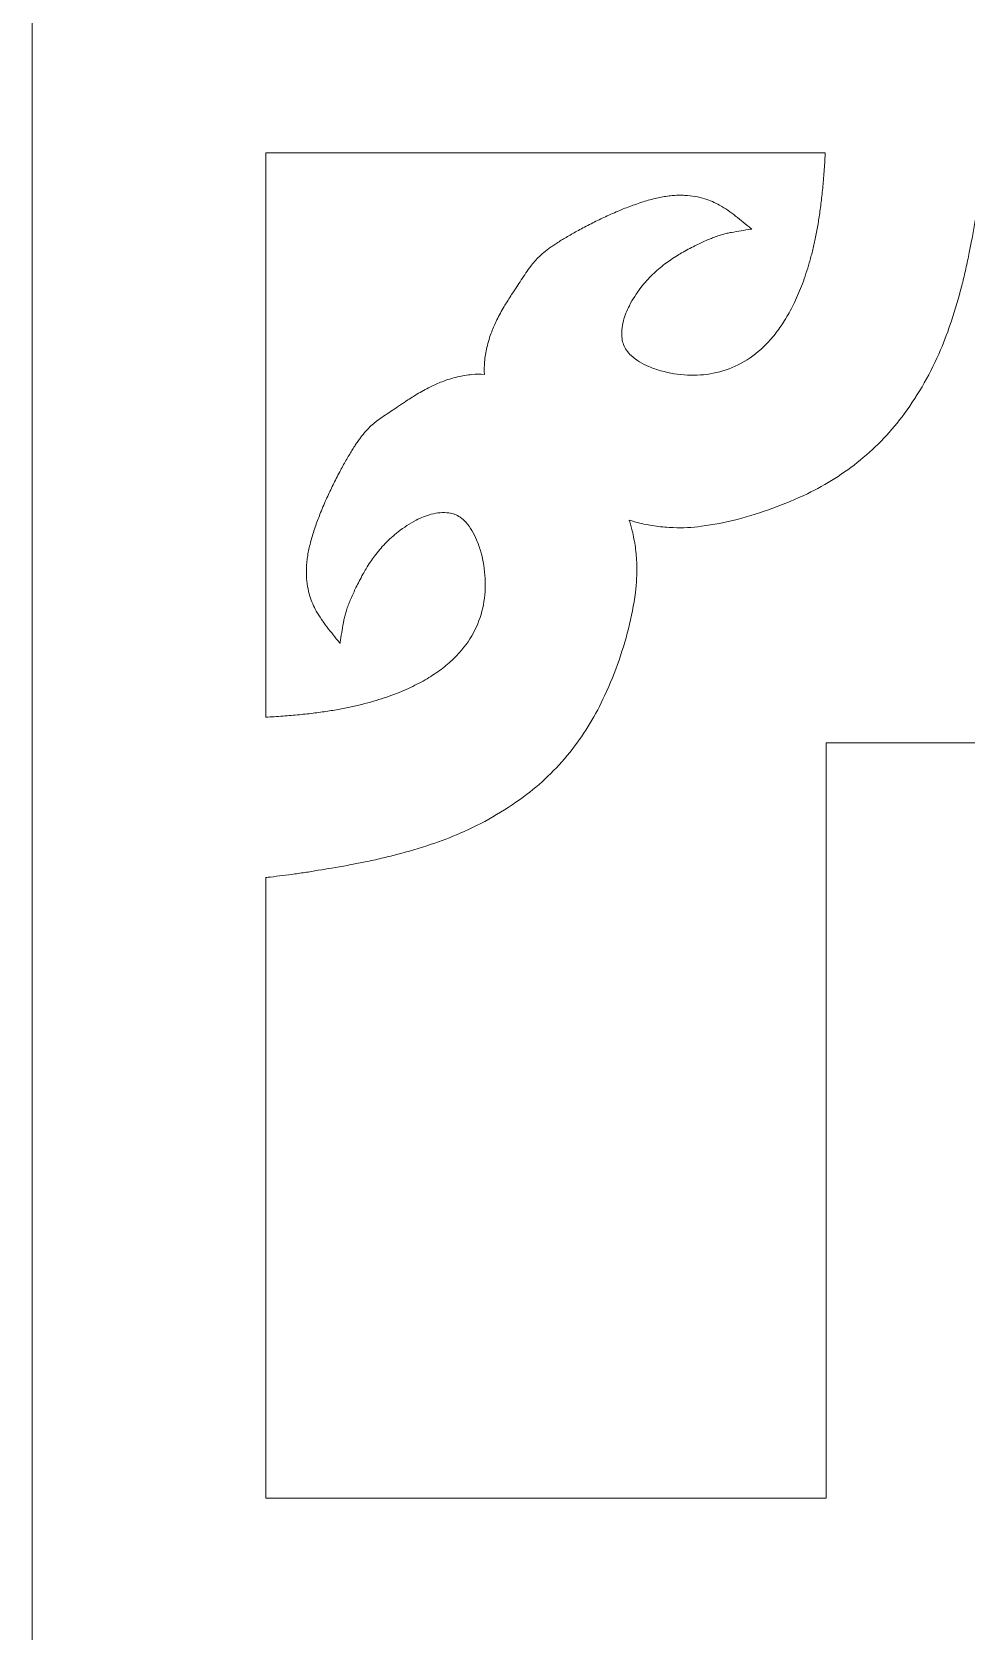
# Model space of a CAD drawing. Header units: centimetres. Extents: x -10 to 9.2, y -12 to 12.7.
# Drawn here: x 0.001 to 1.85, y -8.722 to -5.557 of the extents above; entities that cross this region are included whole.
import ezdxf

# ---------------------------------------------------------------- set-up
doc = ezdxf.new("R2010")
doc.units = ezdxf.units.CM
doc.header["$MEASUREMENT"] = 0
doc.layers.add('layer 1', color=7, linetype='Continuous')

msp = doc.modelspace()

# ---------------------------------------------------------------- linework, layer by layer
at = {"layer": 'layer 1', "color": 242, "lineweight": 9}
for points, knots in [([(9.19904, 12.67695), (9.19904, 4.45748), (9.19904, -3.76202), (9.19904, -11.9815), (9.19904, -11.9815), (6.13291, -11.9815), (3.06675, -11.9815), (0.00061, -11.9815), (0.00061, -11.9815), (0.00061, -3.76202), (0.00061, 4.45748), (0.00061, 12.67695), (0.00061, 12.67695), (3.06675, 12.67695), (6.13291, 12.67695), (9.19904, 12.67695)], [0, 0, 0, 0, 0.2, 0.2, 0.2, 0.2, 0.4, 0.4, 0.4, 0.4, 0.6, 0.6, 0.6, 0.6, 1, 1, 1, 1]), ([(0.8955, -6.23464), (0.895, -6.2264), (0.89512, -6.21815), (0.8958, -6.20991), (0.8958, -6.20991), (0.89658, -6.20026), (0.89812, -6.19067), (0.90035, -6.18124), (0.90035, -6.18124), (0.90285, -6.17073), (0.90607, -6.16039), (0.90997, -6.1503), (0.90997, -6.1503), (0.913, -6.14239), (0.91645, -6.13463), (0.9202, -6.12701), (0.9202, -6.12701), (0.92466, -6.11796), (0.92945, -6.10908), (0.93463, -6.10039), (0.93463, -6.10039), (0.93651, -6.09718), (0.93844, -6.09402), (0.94038, -6.09085), (0.94038, -6.09085), (0.94278, -6.08705), (0.94517, -6.08327), (0.94761, -6.07949), (0.94761, -6.07949), (0.94818, -6.07863), (0.9487, -6.07774), (0.94929, -6.07688), (0.94929, -6.07688), (0.95264, -6.07182), (0.95597, -6.06676), (0.95933, -6.0617), (0.95933, -6.0617), (0.96539, -6.05246), (0.97149, -6.04323), (0.97756, -6.03399), (0.97756, -6.03399), (0.98062, -6.02946), (0.98383, -6.02498), (0.98712, -6.02061), (0.98712, -6.02061), (0.98951, -6.01743), (0.99201, -6.01435), (0.99463, -6.01134), (0.99463, -6.01134), (0.99774, -6.0078), (1.00098, -6.00439), (1.00442, -6.00114), (1.00442, -6.00114), (1.00806, -5.99766), (1.01184, -5.99436), (1.01577, -5.99122), (1.01577, -5.99122), (1.01779, -5.9896), (1.01988, -5.988), (1.02198, -5.98645), (1.02198, -5.98645), (1.02437, -5.98468), (1.02677, -5.98294), (1.02919, -5.98123), (1.02919, -5.98123), (1.03161, -5.97958), (1.03407, -5.97792), (1.03649, -5.97634), (1.03649, -5.97634), (1.03944, -5.97441), (1.0424, -5.97251), (1.04536, -5.97063), (1.04536, -5.97063), (1.04841, -5.96877), (1.05147, -5.96689), (1.05453, -5.96505), (1.05453, -5.96505), (1.05797, -5.963), (1.0614, -5.96097), (1.06485, -5.95898), (1.06485, -5.95898), (1.06848, -5.95687), (1.0721, -5.95482), (1.07574, -5.95279), (1.07574, -5.95279), (1.07958, -5.95065), (1.0834, -5.94856), (1.08726, -5.94649), (1.08726, -5.94649), (1.09575, -5.94191), (1.10433, -5.93748), (1.11293, -5.93319), (1.11293, -5.93319), (1.12129, -5.92902), (1.12969, -5.92499), (1.13819, -5.92111), (1.13819, -5.92111), (1.14778, -5.91671), (1.15743, -5.91252), (1.16716, -5.9085), (1.16716, -5.9085), (1.17554, -5.90507), (1.18407, -5.90182), (1.19258, -5.89878), (1.19258, -5.89878), (1.19727, -5.89713), (1.20199, -5.89553), (1.20669, -5.89401), (1.20669, -5.89401), (1.21093, -5.89263), (1.21518, -5.89135), (1.21944, -5.89013), (1.21944, -5.89013), (1.22401, -5.88883), (1.22861, -5.88765), (1.23318, -5.88653), (1.23318, -5.88653), (1.23723, -5.88554), (1.24127, -5.88468), (1.24531, -5.88389), (1.24531, -5.88389), (1.24944, -5.88311), (1.25361, -5.88242), (1.25778, -5.88188), (1.25778, -5.88188), (1.2617, -5.88133), (1.26562, -5.88094), (1.26955, -5.88062), (1.26955, -5.88062), (1.27338, -5.88033), (1.27719, -5.88014), (1.28106, -5.88009), (1.28106, -5.88009), (1.28472, -5.88003), (1.28838, -5.88009), (1.29204, -5.88027), (1.29204, -5.88027), (1.29887, -5.8806), (1.30568, -5.88133), (1.31246, -5.88252), (1.31246, -5.88252), (1.31898, -5.88368), (1.32544, -5.88524), (1.33177, -5.88724), (1.33177, -5.88724), (1.34189, -5.89042), (1.3516, -5.89466), (1.36086, -5.89987), (1.36086, -5.89987), (1.37199, -5.90613), (1.38254, -5.91332), (1.39248, -5.92136), (1.39248, -5.92136), (1.4026, -5.92951), (1.4127, -5.93768), (1.42281, -5.94584), (1.42281, -5.94584), (1.4233, -5.94622), (1.42375, -5.9466), (1.42421, -5.94698), (1.42421, -5.94698), (1.42363, -5.94709), (1.42303, -5.94719), (1.42243, -5.94726), (1.42243, -5.94726), (1.40964, -5.94942), (1.39686, -5.95157), (1.38411, -5.95373), (1.38411, -5.95373), (1.38134, -5.9542), (1.37859, -5.95474), (1.37589, -5.95536), (1.37589, -5.95536), (1.37275, -5.95609), (1.36962, -5.95691), (1.36649, -5.95782), (1.36649, -5.95782), (1.36341, -5.95871), (1.36039, -5.95965), (1.35735, -5.9607), (1.35735, -5.9607), (1.35384, -5.96189), (1.35038, -5.96316), (1.34695, -5.96449), (1.34695, -5.96449), (1.34358, -5.9658), (1.34023, -5.96717), (1.33692, -5.96858), (1.33692, -5.96858), (1.33306, -5.97024), (1.32929, -5.97192), (1.3255, -5.9737), (1.3255, -5.9737), (1.32183, -5.9754), (1.31822, -5.97715), (1.31457, -5.97893), (1.31457, -5.97893), (1.3104, -5.98101), (1.30626, -5.98312), (1.30214, -5.9853), (1.30214, -5.9853), (1.29754, -5.98772), (1.29296, -5.99019), (1.28845, -5.99275), (1.28845, -5.99275), (1.28475, -5.99482), (1.28108, -5.99694), (1.27749, -5.99913), (1.27749, -5.99913), (1.27305, -6.00186), (1.26862, -6.0047), (1.26425, -6.00763), (1.26425, -6.00763), (1.26034, -6.01028), (1.25645, -6.01305), (1.25263, -6.01592), (1.25263, -6.01592), (1.24829, -6.0192), (1.24402, -6.02263), (1.23986, -6.02618), (1.23986, -6.02618), (1.23588, -6.02957), (1.232, -6.03312), (1.22825, -6.03679), (1.22825, -6.03679), (1.22407, -6.04083), (1.22004, -6.04507), (1.2162, -6.04942), (1.2162, -6.04942), (1.2123, -6.05382), (1.20858, -6.05833), (1.20501, -6.06297), (1.20501, -6.06297), (1.19641, -6.07422), (1.1888, -6.08615), (1.18225, -6.0987), (1.18225, -6.0987), (1.17722, -6.10835), (1.17327, -6.11848), (1.17044, -6.12896), (1.17044, -6.12896), (1.16737, -6.14041), (1.16646, -6.15224), (1.16785, -6.16401), (1.16785, -6.16401), (1.16881, -6.17217), (1.17171, -6.17987), (1.17639, -6.18663), (1.17639, -6.18663), (1.17917, -6.19063), (1.1824, -6.19427), (1.18601, -6.19754), (1.18601, -6.19754), (1.19116, -6.20211), (1.19667, -6.20623), (1.20256, -6.20979), (1.20256, -6.20979), (1.20849, -6.21339), (1.21463, -6.21656), (1.22101, -6.21925), (1.22101, -6.21925), (1.22869, -6.2225), (1.23652, -6.22527), (1.24456, -6.22755), (1.24456, -6.22755), (1.26168, -6.23241), (1.27925, -6.23529), (1.297, -6.23614), (1.297, -6.23614), (1.31421, -6.23696), (1.3314, -6.23576), (1.34832, -6.23255), (1.34832, -6.23255), (1.36548, -6.22932), (1.38204, -6.22369), (1.39763, -6.21584), (1.39763, -6.21584), (1.41388, -6.20767), (1.42886, -6.19738), (1.44239, -6.18517), (1.44239, -6.18517), (1.44958, -6.17867), (1.45633, -6.17172), (1.46266, -6.16434), (1.46266, -6.16434), (1.46975, -6.15608), (1.4764, -6.14742), (1.48249, -6.1384), (1.48249, -6.1384), (1.48564, -6.13377), (1.48868, -6.12903), (1.49158, -6.12423), (1.49158, -6.12423), (1.49468, -6.11909), (1.49768, -6.11386), (1.50051, -6.10856), (1.50051, -6.10856), (1.50341, -6.10316), (1.50619, -6.09771), (1.50885, -6.09218), (1.50885, -6.09218), (1.5117, -6.08625), (1.5144, -6.08026), (1.51696, -6.07419), (1.51696, -6.07419), (1.51963, -6.06795), (1.52213, -6.06165), (1.52451, -6.0553), (1.52451, -6.0553), (1.52704, -6.04862), (1.52943, -6.04189), (1.53163, -6.0351), (1.53163, -6.0351), (1.53397, -6.02803), (1.53617, -6.02091), (1.53819, -6.01376), (1.53819, -6.01376), (1.54039, -6.00607), (1.54245, -5.99836), (1.54435, -5.99057), (1.54435, -5.99057), (1.54634, -5.98255), (1.54816, -5.97446), (1.54986, -5.96634), (1.54986, -5.96634), (1.55167, -5.95752), (1.55337, -5.94866), (1.55489, -5.93977), (1.55489, -5.93977), (1.55569, -5.93522), (1.55642, -5.93067), (1.55713, -5.9261), (1.55713, -5.9261), (1.55791, -5.92132), (1.55861, -5.91654), (1.55928, -5.91175), (1.55928, -5.91175), (1.55994, -5.90689), (1.56061, -5.90202), (1.56122, -5.89717), (1.56122, -5.89717), (1.56186, -5.89206), (1.56245, -5.88695), (1.56303, -5.88184), (1.56303, -5.88184), (1.56361, -5.87667), (1.56415, -5.87147), (1.56467, -5.86628), (1.56467, -5.86628), (1.5652, -5.86083), (1.56566, -5.85539), (1.56615, -5.84993), (1.56615, -5.84993), (1.56661, -5.84441), (1.56706, -5.8389), (1.56743, -5.83336), (1.56743, -5.83336), (1.56783, -5.82755), (1.5682, -5.82174), (1.56857, -5.81595), (1.56857, -5.81595), (1.56894, -5.81006), (1.56924, -5.80418), (1.56953, -5.7983), (1.56953, -5.7983), (1.56955, -5.79758), (1.5696, -5.79685), (1.56961, -5.79611), (1.56961, -5.79611), (1.20078, -5.79611), (0.83192, -5.79611), (0.46304, -5.79611), (0.46304, -5.79611), (0.46304, -6.16847), (0.46304, -6.54084), (0.46304, -6.9132), (0.46304, -6.9132), (0.46854, -6.91292), (0.47408, -6.91262), (0.47959, -6.9123), (0.47959, -6.9123), (0.48537, -6.91195), (0.49111, -6.91158), (0.49689, -6.91115), (0.49689, -6.91115), (0.5024, -6.91074), (0.50786, -6.91031), (0.51338, -6.90984), (0.51338, -6.90984), (0.51879, -6.90939), (0.52419, -6.90888), (0.52958, -6.90836), (0.52958, -6.90836), (0.53473, -6.90783), (0.53988, -6.90728), (0.54504, -6.90672), (0.54504, -6.90672), (0.55013, -6.90614), (0.55521, -6.90553), (0.56029, -6.9049), (0.56029, -6.9049), (0.5651, -6.90426), (0.56993, -6.90362), (0.57473, -6.90293), (0.57473, -6.90293), (0.57953, -6.90225), (0.58429, -6.90153), (0.58901, -6.90078), (0.58901, -6.90078), (0.59352, -6.90005), (0.59808, -6.89931), (0.60262, -6.89851), (0.60262, -6.89851), (0.61143, -6.89697), (0.6202, -6.89526), (0.62901, -6.89342), (0.62901, -6.89342), (0.63705, -6.89174), (0.64506, -6.8899), (0.65305, -6.88791), (0.65305, -6.88791), (0.6608, -6.88599), (0.66843, -6.88393), (0.67607, -6.88172), (0.67607, -6.88172), (0.68319, -6.87967), (0.69027, -6.87745), (0.69726, -6.87512), (0.69726, -6.87512), (0.70403, -6.87286), (0.7107, -6.87046), (0.71735, -6.86794), (0.71735, -6.86794), (0.72367, -6.86554), (0.7299, -6.86301), (0.73611, -6.86033), (0.73611, -6.86033), (0.74212, -6.85773), (0.74808, -6.85502), (0.754, -6.85215), (0.754, -6.85215), (0.75947, -6.84949), (0.76488, -6.84669), (0.77023, -6.84377), (0.77023, -6.84377), (0.77553, -6.84091), (0.78071, -6.8379), (0.7858, -6.83477), (0.7858, -6.83477), (0.79057, -6.83184), (0.79529, -6.8288), (0.79991, -6.82564), (0.79991, -6.82564), (0.80884, -6.81948), (0.81744, -6.81281), (0.82565, -6.80566), (0.82565, -6.80566), (0.83298, -6.79929), (0.83987, -6.79249), (0.84636, -6.78523), (0.84636, -6.78523), (0.85848, -6.77163), (0.86868, -6.75653), (0.87682, -6.74019), (0.87682, -6.74019), (0.88461, -6.72448), (0.89018, -6.70782), (0.89339, -6.69054), (0.89339, -6.69054), (0.89662, -6.67351), (0.89777, -6.6562), (0.89695, -6.63888), (0.89695, -6.63888), (0.89613, -6.62099), (0.89327, -6.60331), (0.88842, -6.58606), (0.88842, -6.58606), (0.88618, -6.57801), (0.88344, -6.57009), (0.88019, -6.56235), (0.88019, -6.56235), (0.8775, -6.55595), (0.87435, -6.54975), (0.8708, -6.5438), (0.8708, -6.5438), (0.86726, -6.53788), (0.86319, -6.53232), (0.85861, -6.52714), (0.85861, -6.52714), (0.85539, -6.52349), (0.85176, -6.52026), (0.84779, -6.51746), (0.84779, -6.51746), (0.84106, -6.51275), (0.83344, -6.50981), (0.8253, -6.50885), (0.8253, -6.50885), (0.81362, -6.50747), (0.80187, -6.50834), (0.79051, -6.51145), (0.79051, -6.51145), (0.78007, -6.51431), (0.77001, -6.51829), (0.76045, -6.52335), (0.76045, -6.52335), (0.74797, -6.52994), (0.73613, -6.53759), (0.72497, -6.54626), (0.72497, -6.54626), (0.72034, -6.54985), (0.71585, -6.55359), (0.71151, -6.55752), (0.71151, -6.55752), (0.70718, -6.5614), (0.70301, -6.56546), (0.69897, -6.56964), (0.69897, -6.56964), (0.6953, -6.57343), (0.69179, -6.57734), (0.68839, -6.58136), (0.68839, -6.58136), (0.68489, -6.58554), (0.68147, -6.58981), (0.67825, -6.5942), (0.67825, -6.5942), (0.67539, -6.59803), (0.67264, -6.60194), (0.67, -6.60593), (0.67, -6.60593), (0.66707, -6.61029), (0.66426, -6.61473), (0.66156, -6.61924), (0.66156, -6.61924), (0.6594, -6.62287), (0.65724, -6.62653), (0.65523, -6.63025), (0.65523, -6.63025), (0.65268, -6.63481), (0.65021, -6.6394), (0.64781, -6.64407), (0.64781, -6.64407), (0.64567, -6.64821), (0.64354, -6.65237), (0.6415, -6.65658), (0.6415, -6.65658), (0.63972, -6.66022), (0.63798, -6.66388), (0.63628, -6.66756), (0.63628, -6.66756), (0.63454, -6.67138), (0.63284, -6.67521), (0.63121, -6.67907), (0.63121, -6.67907), (0.62978, -6.68241), (0.62844, -6.68578), (0.62716, -6.68917), (0.62716, -6.68917), (0.62581, -6.69263), (0.62457, -6.69614), (0.62335, -6.69965), (0.62335, -6.69965), (0.62235, -6.70271), (0.62138, -6.70576), (0.62052, -6.70884), (0.62052, -6.70884), (0.61962, -6.71196), (0.6188, -6.71513), (0.61809, -6.71829), (0.61809, -6.71829), (0.61745, -6.72103), (0.61692, -6.72379), (0.61646, -6.72656), (0.61646, -6.72656), (0.6143, -6.73943), (0.61219, -6.7523), (0.61005, -6.76515), (0.61005, -6.76515), (0.60996, -6.76575), (0.60987, -6.76636), (0.60976, -6.76696), (0.60976, -6.76696), (0.60938, -6.76648), (0.609, -6.76601), (0.60862, -6.76553), (0.60862, -6.76553), (0.60052, -6.75535), (0.59238, -6.74518), (0.5843, -6.73499), (0.5843, -6.73499), (0.5763, -6.725), (0.56917, -6.71435), (0.56294, -6.70316), (0.56294, -6.70316), (0.55777, -6.69386), (0.55358, -6.68407), (0.55041, -6.67388), (0.55041, -6.67388), (0.54842, -6.66749), (0.54685, -6.66101), (0.54575, -6.65441), (0.54575, -6.65441), (0.54457, -6.64763), (0.54381, -6.64076), (0.54349, -6.63386), (0.54349, -6.63386), (0.54331, -6.63018), (0.54326, -6.6265), (0.54331, -6.62281), (0.54331, -6.62281), (0.54339, -6.61896), (0.54355, -6.61511), (0.54385, -6.61127), (0.54385, -6.61127), (0.54415, -6.6073), (0.54452, -6.60333), (0.54509, -6.59939), (0.54509, -6.59939), (0.54565, -6.59519), (0.54631, -6.59101), (0.54707, -6.58685), (0.54707, -6.58685), (0.54788, -6.58275), (0.54874, -6.57867), (0.5497, -6.57463), (0.5497, -6.57463), (0.5508, -6.57001), (0.55199, -6.5654), (0.55328, -6.56082), (0.55328, -6.56082), (0.55451, -6.55651), (0.55579, -6.55225), (0.55715, -6.54797), (0.55715, -6.54797), (0.55863, -6.54322), (0.56024, -6.53848), (0.56188, -6.53377), (0.56188, -6.53377), (0.56492, -6.52517), (0.56814, -6.51663), (0.57157, -6.50816), (0.57157, -6.50816), (0.57549, -6.49835), (0.57967, -6.48863), (0.58405, -6.479), (0.58405, -6.479), (0.58789, -6.47046), (0.59192, -6.46196), (0.59605, -6.45356), (0.59605, -6.45356), (0.60031, -6.44487), (0.6047, -6.43627), (0.60926, -6.42773), (0.60926, -6.42773), (0.61133, -6.42385), (0.61339, -6.41997), (0.61551, -6.41613), (0.61551, -6.41613), (0.61754, -6.41246), (0.6196, -6.4088), (0.62167, -6.40517), (0.62167, -6.40517), (0.62365, -6.40169), (0.62565, -6.39821), (0.62768, -6.39478), (0.62768, -6.39478), (0.62955, -6.39167), (0.63138, -6.38861), (0.63328, -6.38557), (0.63328, -6.38557), (0.63511, -6.38254), (0.63697, -6.37956), (0.63892, -6.37661), (0.63892, -6.37661), (0.64048, -6.37415), (0.64214, -6.37171), (0.64378, -6.36928), (0.64378, -6.36928), (0.64549, -6.36682), (0.64719, -6.36437), (0.64895, -6.36198), (0.64895, -6.36198), (0.65049, -6.35986), (0.65207, -6.35779), (0.65371, -6.35574), (0.65371, -6.35574), (0.65682, -6.35178), (0.66009, -6.34798), (0.66352, -6.34431), (0.66352, -6.34431), (0.66679, -6.34087), (0.67016, -6.33758), (0.67368, -6.33446), (0.67368, -6.33446), (0.67668, -6.33183), (0.67973, -6.3293), (0.68288, -6.32691), (0.68288, -6.32691), (0.68718, -6.32362), (0.69155, -6.32046), (0.69599, -6.31742), (0.69599, -6.31742), (0.70519, -6.31124), (0.71445, -6.30507), (0.72369, -6.29891), (0.72369, -6.29891), (0.72871, -6.29556), (0.73368, -6.29222), (0.73872, -6.28887), (0.73872, -6.28887), (0.73957, -6.28831), (0.74048, -6.28773), (0.74135, -6.28714), (0.74135, -6.28714), (0.74509, -6.28469), (0.74887, -6.28225), (0.75266, -6.27985), (0.75266, -6.27985), (0.75578, -6.27788), (0.75897, -6.27595), (0.76212, -6.27405), (0.76212, -6.27405), (0.77077, -6.26887), (0.77959, -6.26402), (0.78861, -6.25951), (0.78861, -6.25951), (0.79614, -6.25574), (0.80384, -6.25229), (0.81173, -6.24922), (0.81173, -6.24922), (0.82175, -6.2453), (0.832, -6.24208), (0.84241, -6.23955), (0.84241, -6.23955), (0.85182, -6.23728), (0.86131, -6.23573), (0.87091, -6.23495), (0.87091, -6.23495), (0.87911, -6.23426), (0.88728, -6.23416), (0.8955, -6.23464)], [0, 0, 0, 0, 0.0053763, 0.0053763, 0.0053763, 0.0053763, 0.0107527, 0.0107527, 0.0107527, 0.0107527, 0.016129, 0.016129, 0.016129, 0.016129, 0.0215054, 0.0215054, 0.0215054, 0.0215054, 0.0268817, 0.0268817, 0.0268817, 0.0268817, 0.0322581, 0.0322581, 0.0322581, 0.0322581, 0.0376344, 0.0376344, 0.0376344, 0.0376344, 0.0430108, 0.0430108, 0.0430108, 0.0430108, 0.0483871, 0.0483871, 0.0483871, 0.0483871, 0.0537634, 0.0537634, 0.0537634, 0.0537634, 0.0591398, 0.0591398, 0.0591398, 0.0591398, 0.0645161, 0.0645161, 0.0645161, 0.0645161, 0.0698925, 0.0698925, 0.0698925, 0.0698925, 0.0752688, 0.0752688, 0.0752688, 0.0752688, 0.0806452, 0.0806452, 0.0806452, 0.0806452, 0.0860215, 0.0860215, 0.0860215, 0.0860215, 0.0913978, 0.0913978, 0.0913978, 0.0913978, 0.0967742, 0.0967742, 0.0967742, 0.0967742, 0.1021505, 0.1021505, 0.1021505, 0.1021505, 0.1075269, 0.1075269, 0.1075269, 0.1075269, 0.1129032, 0.1129032, 0.1129032, 0.1129032, 0.1182796, 0.1182796, 0.1182796, 0.1182796, 0.1236559, 0.1236559, 0.1236559, 0.1236559, 0.1290323, 0.1290323, 0.1290323, 0.1290323, 0.1344086, 0.1344086, 0.1344086, 0.1344086, 0.1397849, 0.1397849, 0.1397849, 0.1397849, 0.1451613, 0.1451613, 0.1451613, 0.1451613, 0.1505376, 0.1505376, 0.1505376, 0.1505376, 0.155914, 0.155914, 0.155914, 0.155914, 0.1612903, 0.1612903, 0.1612903, 0.1612903, 0.1666667, 0.1666667, 0.1666667, 0.1666667, 0.172043, 0.172043, 0.172043, 0.172043, 0.1774194, 0.1774194, 0.1774194, 0.1774194, 0.1827957, 0.1827957, 0.1827957, 0.1827957, 0.188172, 0.188172, 0.188172, 0.188172, 0.1935484, 0.1935484, 0.1935484, 0.1935484, 0.1989247, 0.1989247, 0.1989247, 0.1989247, 0.2043011, 0.2043011, 0.2043011, 0.2043011, 0.2096774, 0.2096774, 0.2096774, 0.2096774, 0.2150538, 0.2150538, 0.2150538, 0.2150538, 0.2204301, 0.2204301, 0.2204301, 0.2204301, 0.2258065, 0.2258065, 0.2258065, 0.2258065, 0.2311828, 0.2311828, 0.2311828, 0.2311828, 0.2365591, 0.2365591, 0.2365591, 0.2365591, 0.2419355, 0.2419355, 0.2419355, 0.2419355, 0.2473118, 0.2473118, 0.2473118, 0.2473118, 0.2526882, 0.2526882, 0.2526882, 0.2526882, 0.2580645, 0.2580645, 0.2580645, 0.2580645, 0.2634409, 0.2634409, 0.2634409, 0.2634409, 0.2688172, 0.2688172, 0.2688172, 0.2688172, 0.2741935, 0.2741935, 0.2741935, 0.2741935, 0.2795699, 0.2795699, 0.2795699, 0.2795699, 0.2849462, 0.2849462, 0.2849462, 0.2849462, 0.2903226, 0.2903226, 0.2903226, 0.2903226, 0.2956989, 0.2956989, 0.2956989, 0.2956989, 0.3010753, 0.3010753, 0.3010753, 0.3010753, 0.3064516, 0.3064516, 0.3064516, 0.3064516, 0.311828, 0.311828, 0.311828, 0.311828, 0.3172043, 0.3172043, 0.3172043, 0.3172043, 0.3225806, 0.3225806, 0.3225806, 0.3225806, 0.327957, 0.327957, 0.327957, 0.327957, 0.3333333, 0.3333333, 0.3333333, 0.3333333, 0.3387097, 0.3387097, 0.3387097, 0.3387097, 0.344086, 0.344086, 0.344086, 0.344086, 0.3494624, 0.3494624, 0.3494624, 0.3494624, 0.3548387, 0.3548387, 0.3548387, 0.3548387, 0.3602151, 0.3602151, 0.3602151, 0.3602151, 0.3655914, 0.3655914, 0.3655914, 0.3655914, 0.3709677, 0.3709677, 0.3709677, 0.3709677, 0.3763441, 0.3763441, 0.3763441, 0.3763441, 0.3817204, 0.3817204, 0.3817204, 0.3817204, 0.3870968, 0.3870968, 0.3870968, 0.3870968, 0.3924731, 0.3924731, 0.3924731, 0.3924731, 0.3978495, 0.3978495, 0.3978495, 0.3978495, 0.4032258, 0.4032258, 0.4032258, 0.4032258, 0.4086022, 0.4086022, 0.4086022, 0.4086022, 0.4139785, 0.4139785, 0.4139785, 0.4139785, 0.4193548, 0.4193548, 0.4193548, 0.4193548, 0.4247312, 0.4247312, 0.4247312, 0.4247312, 0.4301075, 0.4301075, 0.4301075, 0.4301075, 0.4354839, 0.4354839, 0.4354839, 0.4354839, 0.4408602, 0.4408602, 0.4408602, 0.4408602, 0.4462366, 0.4462366, 0.4462366, 0.4462366, 0.4516129, 0.4516129, 0.4516129, 0.4516129, 0.4569892, 0.4569892, 0.4569892, 0.4569892, 0.4623656, 0.4623656, 0.4623656, 0.4623656, 0.4677419, 0.4677419, 0.4677419, 0.4677419, 0.4731183, 0.4731183, 0.4731183, 0.4731183, 0.4784946, 0.4784946, 0.4784946, 0.4784946, 0.483871, 0.483871, 0.483871, 0.483871, 0.4892473, 0.4892473, 0.4892473, 0.4892473, 0.4946237, 0.4946237, 0.4946237, 0.4946237, 0.5, 0.5, 0.5, 0.5, 0.5053763, 0.5053763, 0.5053763, 0.5053763, 0.5107527, 0.5107527, 0.5107527, 0.5107527, 0.516129, 0.516129, 0.516129, 0.516129, 0.5215054, 0.5215054, 0.5215054, 0.5215054, 0.5268817, 0.5268817, 0.5268817, 0.5268817, 0.5322581, 0.5322581, 0.5322581, 0.5322581, 0.5376344, 0.5376344, 0.5376344, 0.5376344, 0.5430108, 0.5430108, 0.5430108, 0.5430108, 0.5483871, 0.5483871, 0.5483871, 0.5483871, 0.5537634, 0.5537634, 0.5537634, 0.5537634, 0.5591398, 0.5591398, 0.5591398, 0.5591398, 0.5645161, 0.5645161, 0.5645161, 0.5645161, 0.5698925, 0.5698925, 0.5698925, 0.5698925, 0.5752688, 0.5752688, 0.5752688, 0.5752688, 0.5806452, 0.5806452, 0.5806452, 0.5806452, 0.5860215, 0.5860215, 0.5860215, 0.5860215, 0.5913978, 0.5913978, 0.5913978, 0.5913978, 0.5967742, 0.5967742, 0.5967742, 0.5967742, 0.6021505, 0.6021505, 0.6021505, 0.6021505, 0.6075269, 0.6075269, 0.6075269, 0.6075269, 0.6129032, 0.6129032, 0.6129032, 0.6129032, 0.6182796, 0.6182796, 0.6182796, 0.6182796, 0.6236559, 0.6236559, 0.6236559, 0.6236559, 0.6290323, 0.6290323, 0.6290323, 0.6290323, 0.6344086, 0.6344086, 0.6344086, 0.6344086, 0.6397849, 0.6397849, 0.6397849, 0.6397849, 0.6451613, 0.6451613, 0.6451613, 0.6451613, 0.6505376, 0.6505376, 0.6505376, 0.6505376, 0.655914, 0.655914, 0.655914, 0.655914, 0.6612903, 0.6612903, 0.6612903, 0.6612903, 0.6666667, 0.6666667, 0.6666667, 0.6666667, 0.672043, 0.672043, 0.672043, 0.672043, 0.6774194, 0.6774194, 0.6774194, 0.6774194, 0.6827957, 0.6827957, 0.6827957, 0.6827957, 0.688172, 0.688172, 0.688172, 0.688172, 0.6935484, 0.6935484, 0.6935484, 0.6935484, 0.6989247, 0.6989247, 0.6989247, 0.6989247, 0.7043011, 0.7043011, 0.7043011, 0.7043011, 0.7096774, 0.7096774, 0.7096774, 0.7096774, 0.7150538, 0.7150538, 0.7150538, 0.7150538, 0.7204301, 0.7204301, 0.7204301, 0.7204301, 0.7258065, 0.7258065, 0.7258065, 0.7258065, 0.7311828, 0.7311828, 0.7311828, 0.7311828, 0.7365591, 0.7365591, 0.7365591, 0.7365591, 0.7419355, 0.7419355, 0.7419355, 0.7419355, 0.7473118, 0.7473118, 0.7473118, 0.7473118, 0.7526882, 0.7526882, 0.7526882, 0.7526882, 0.7580645, 0.7580645, 0.7580645, 0.7580645, 0.7634409, 0.7634409, 0.7634409, 0.7634409, 0.7688172, 0.7688172, 0.7688172, 0.7688172, 0.7741935, 0.7741935, 0.7741935, 0.7741935, 0.7795699, 0.7795699, 0.7795699, 0.7795699, 0.7849462, 0.7849462, 0.7849462, 0.7849462, 0.7903226, 0.7903226, 0.7903226, 0.7903226, 0.7956989, 0.7956989, 0.7956989, 0.7956989, 0.8010753, 0.8010753, 0.8010753, 0.8010753, 0.8064516, 0.8064516, 0.8064516, 0.8064516, 0.811828, 0.811828, 0.811828, 0.811828, 0.8172043, 0.8172043, 0.8172043, 0.8172043, 0.8225806, 0.8225806, 0.8225806, 0.8225806, 0.827957, 0.827957, 0.827957, 0.827957, 0.8333333, 0.8333333, 0.8333333, 0.8333333, 0.8387097, 0.8387097, 0.8387097, 0.8387097, 0.844086, 0.844086, 0.844086, 0.844086, 0.8494624, 0.8494624, 0.8494624, 0.8494624, 0.8548387, 0.8548387, 0.8548387, 0.8548387, 0.8602151, 0.8602151, 0.8602151, 0.8602151, 0.8655914, 0.8655914, 0.8655914, 0.8655914, 0.8709677, 0.8709677, 0.8709677, 0.8709677, 0.8763441, 0.8763441, 0.8763441, 0.8763441, 0.8817204, 0.8817204, 0.8817204, 0.8817204, 0.8870968, 0.8870968, 0.8870968, 0.8870968, 0.8924731, 0.8924731, 0.8924731, 0.8924731, 0.8978495, 0.8978495, 0.8978495, 0.8978495, 0.9032258, 0.9032258, 0.9032258, 0.9032258, 0.9086022, 0.9086022, 0.9086022, 0.9086022, 0.9139785, 0.9139785, 0.9139785, 0.9139785, 0.9193548, 0.9193548, 0.9193548, 0.9193548, 0.9247312, 0.9247312, 0.9247312, 0.9247312, 0.9301075, 0.9301075, 0.9301075, 0.9301075, 0.9354839, 0.9354839, 0.9354839, 0.9354839, 0.9408602, 0.9408602, 0.9408602, 0.9408602, 0.9462366, 0.9462366, 0.9462366, 0.9462366, 0.9516129, 0.9516129, 0.9516129, 0.9516129, 0.9569892, 0.9569892, 0.9569892, 0.9569892, 0.9623656, 0.9623656, 0.9623656, 0.9623656, 0.9677419, 0.9677419, 0.9677419, 0.9677419, 0.9731183, 0.9731183, 0.9731183, 0.9731183, 0.9784946, 0.9784946, 0.9784946, 0.9784946, 0.983871, 0.983871, 0.983871, 0.983871, 0.9892473, 0.9892473, 0.9892473, 0.9892473, 1, 1, 1, 1]), ([(3.00439, -5.79611), (2.63128, -5.79611), (2.25821, -5.79611), (1.88507, -5.79611), (1.88507, -5.79611), (1.88464, -5.80028), (1.88419, -5.80445), (1.88375, -5.80862), (1.88375, -5.80862), (1.88284, -5.81663), (1.88191, -5.82465), (1.88089, -5.83265), (1.88089, -5.83265), (1.87986, -5.84089), (1.87879, -5.84913), (1.87767, -5.85734), (1.87767, -5.85734), (1.87646, -5.866), (1.87522, -5.87465), (1.87392, -5.88329), (1.87392, -5.88329), (1.871, -5.90144), (1.86804, -5.91961), (1.8651, -5.93775), (1.8651, -5.93775), (1.86326, -5.94853), (1.86131, -5.95927), (1.85929, -5.97001), (1.85929, -5.97001), (1.85758, -5.97904), (1.85583, -5.98806), (1.85398, -5.99707), (1.85398, -5.99707), (1.85175, -6.00804), (1.84937, -6.01899), (1.84688, -6.02992), (1.84688, -6.02992), (1.84462, -6.03974), (1.84228, -6.04957), (1.83977, -6.05933), (1.83977, -6.05933), (1.83379, -6.08274), (1.82704, -6.1059), (1.81943, -6.12884), (1.81943, -6.12884), (1.81304, -6.14826), (1.80575, -6.16744), (1.79773, -6.18627), (1.79773, -6.18627), (1.77877, -6.23084), (1.75488, -6.27296), (1.72643, -6.31208), (1.72643, -6.31208), (1.7013, -6.34662), (1.67193, -6.37761), (1.63884, -6.4045), (1.63884, -6.4045), (1.60664, -6.43067), (1.57164, -6.45288), (1.5343, -6.47081), (1.5343, -6.47081), (1.48974, -6.49224), (1.4433, -6.50922), (1.3955, -6.5216), (1.3955, -6.5216), (1.37217, -6.52763), (1.34853, -6.53222), (1.32469, -6.53535), (1.32469, -6.53535), (1.30625, -6.53776), (1.28765, -6.53867), (1.26902, -6.53806), (1.26902, -6.53806), (1.25788, -6.53769), (1.24678, -6.53675), (1.23572, -6.53526), (1.23572, -6.53526), (1.22472, -6.53375), (1.21381, -6.53167), (1.20299, -6.52903), (1.20299, -6.52903), (1.19601, -6.52732), (1.18901, -6.52539), (1.18213, -6.52324), (1.18213, -6.52324), (1.18429, -6.53016), (1.1862, -6.5372), (1.18792, -6.54425), (1.18792, -6.54425), (1.19051, -6.55513), (1.19257, -6.56612), (1.19407, -6.5772), (1.19407, -6.5772), (1.19559, -6.58832), (1.1965, -6.5995), (1.19685, -6.61072), (1.19685, -6.61072), (1.19747, -6.62945), (1.19656, -6.64816), (1.19415, -6.66674), (1.19415, -6.66674), (1.19106, -6.69078), (1.18647, -6.71456), (1.1805, -6.73803), (1.1805, -6.73803), (1.1682, -6.78617), (1.15135, -6.83292), (1.13006, -6.87778), (1.13006, -6.87778), (1.11224, -6.91537), (1.09018, -6.95062), (1.06423, -6.98304), (1.06423, -6.98304), (1.03746, -7.01635), (1.00671, -7.0459), (0.97241, -7.07121), (0.97241, -7.07121), (0.93353, -7.09985), (0.8917, -7.12389), (0.84743, -7.14299), (0.84743, -7.14299), (0.82871, -7.15107), (0.80971, -7.15836), (0.79038, -7.16485), (0.79038, -7.16485), (0.76763, -7.17249), (0.74458, -7.17932), (0.72134, -7.18532), (0.72134, -7.18532), (0.71162, -7.18784), (0.70189, -7.19021), (0.69212, -7.19247), (0.69212, -7.19247), (0.68125, -7.19499), (0.67041, -7.19736), (0.65949, -7.19964), (0.65949, -7.19964), (0.65058, -7.20149), (0.6416, -7.20327), (0.63262, -7.20498), (0.63262, -7.20498), (0.62202, -7.207), (0.61143, -7.20892), (0.60078, -7.21079), (0.60078, -7.21079), (0.58278, -7.21374), (0.56472, -7.21671), (0.54669, -7.21966), (0.54669, -7.21966), (0.53806, -7.22099), (0.52939, -7.22225), (0.52073, -7.22345), (0.52073, -7.22345), (0.51256, -7.22461), (0.50435, -7.22569), (0.49619, -7.22674), (0.49619, -7.22674), (0.48823, -7.22773), (0.48028, -7.22869), (0.47233, -7.22959), (0.47233, -7.22959), (0.46921, -7.22993), (0.46613, -7.23029), (0.46304, -7.23062), (0.46304, -7.23062), (0.46304, -7.64017), (0.46304, -8.04974), (0.46304, -8.45929), (0.46304, -8.45929), (0.83246, -8.45929), (1.20187, -8.45929), (1.57132, -8.45929), (1.57132, -8.45929), (1.57132, -8.06381), (1.57132, -7.66834), (1.57132, -7.27286), (1.57132, -7.27286), (1.57132, -7.19489), (1.57132, -7.1169), (1.57132, -7.03895), (1.57132, -7.03895), (1.57132, -7.02016), (1.57132, -7.00136), (1.57132, -6.98254), (1.57132, -6.98254), (1.57132, -6.97672), (1.57132, -6.97088), (1.57132, -6.96503), (1.57132, -6.96503), (1.57132, -6.96476), (1.57132, -6.9645), (1.57132, -6.96421), (1.57132, -6.96421), (1.5716, -6.96421), (1.57187, -6.96421), (1.57214, -6.96421), (1.57214, -6.96421), (1.57792, -6.96421), (1.58372, -6.96421), (1.58956, -6.96421), (1.58956, -6.96421), (2.06114, -6.96421), (2.53278, -6.96421), (3.00439, -6.96421), (3.00439, -6.96421), (3.00439, -6.57484), (3.00439, -6.18547), (3.00439, -5.79611)], [0, 0, 0, 0, 0.0188679, 0.0188679, 0.0188679, 0.0188679, 0.0377358, 0.0377358, 0.0377358, 0.0377358, 0.0566038, 0.0566038, 0.0566038, 0.0566038, 0.0754717, 0.0754717, 0.0754717, 0.0754717, 0.0943396, 0.0943396, 0.0943396, 0.0943396, 0.1132075, 0.1132075, 0.1132075, 0.1132075, 0.1320755, 0.1320755, 0.1320755, 0.1320755, 0.1509434, 0.1509434, 0.1509434, 0.1509434, 0.1698113, 0.1698113, 0.1698113, 0.1698113, 0.1886792, 0.1886792, 0.1886792, 0.1886792, 0.2075472, 0.2075472, 0.2075472, 0.2075472, 0.2264151, 0.2264151, 0.2264151, 0.2264151, 0.245283, 0.245283, 0.245283, 0.245283, 0.2641509, 0.2641509, 0.2641509, 0.2641509, 0.2830189, 0.2830189, 0.2830189, 0.2830189, 0.3018868, 0.3018868, 0.3018868, 0.3018868, 0.3207547, 0.3207547, 0.3207547, 0.3207547, 0.3396226, 0.3396226, 0.3396226, 0.3396226, 0.3584906, 0.3584906, 0.3584906, 0.3584906, 0.3773585, 0.3773585, 0.3773585, 0.3773585, 0.3962264, 0.3962264, 0.3962264, 0.3962264, 0.4150943, 0.4150943, 0.4150943, 0.4150943, 0.4339623, 0.4339623, 0.4339623, 0.4339623, 0.4528302, 0.4528302, 0.4528302, 0.4528302, 0.4716981, 0.4716981, 0.4716981, 0.4716981, 0.490566, 0.490566, 0.490566, 0.490566, 0.509434, 0.509434, 0.509434, 0.509434, 0.5283019, 0.5283019, 0.5283019, 0.5283019, 0.5471698, 0.5471698, 0.5471698, 0.5471698, 0.5660377, 0.5660377, 0.5660377, 0.5660377, 0.5849057, 0.5849057, 0.5849057, 0.5849057, 0.6037736, 0.6037736, 0.6037736, 0.6037736, 0.6226415, 0.6226415, 0.6226415, 0.6226415, 0.6415094, 0.6415094, 0.6415094, 0.6415094, 0.6603774, 0.6603774, 0.6603774, 0.6603774, 0.6792453, 0.6792453, 0.6792453, 0.6792453, 0.6981132, 0.6981132, 0.6981132, 0.6981132, 0.7169811, 0.7169811, 0.7169811, 0.7169811, 0.7358491, 0.7358491, 0.7358491, 0.7358491, 0.754717, 0.754717, 0.754717, 0.754717, 0.7735849, 0.7735849, 0.7735849, 0.7735849, 0.7924528, 0.7924528, 0.7924528, 0.7924528, 0.8113208, 0.8113208, 0.8113208, 0.8113208, 0.8301887, 0.8301887, 0.8301887, 0.8301887, 0.8490566, 0.8490566, 0.8490566, 0.8490566, 0.8679245, 0.8679245, 0.8679245, 0.8679245, 0.8867925, 0.8867925, 0.8867925, 0.8867925, 0.9056604, 0.9056604, 0.9056604, 0.9056604, 0.9245283, 0.9245283, 0.9245283, 0.9245283, 0.9433962, 0.9433962, 0.9433962, 0.9433962, 0.9622642, 0.9622642, 0.9622642, 0.9622642, 1, 1, 1, 1])]:
    msp.add_open_spline(points, degree=3, knots=knots, dxfattribs=at)

doc.saveas('drawing.dxf')
